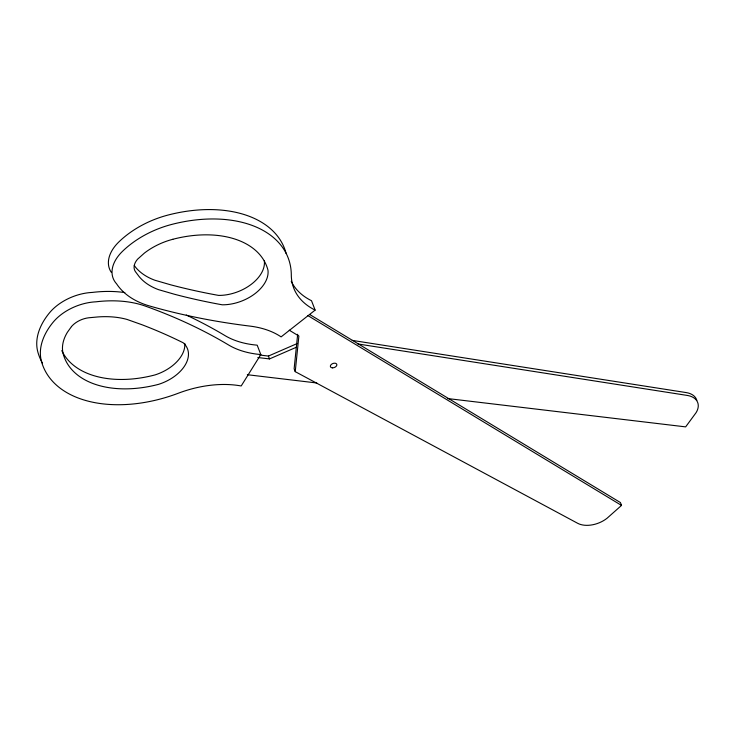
<?xml version="1.0" encoding="UTF-8"?>
<svg xmlns="http://www.w3.org/2000/svg" width="735" height="735" viewBox="0 0 735 735"><rect width="100%" height="100%" fill="white"/><g stroke="black" fill="none" stroke-linecap="round" stroke-linejoin="round"><path stroke-width="1.1" d="M297.666 334.278L294.129 368.786L295.231 371.653L577.664 523.292A22.142 13.965 -21.1 0 0 607 518.294L621.525 505.414L620.423 502.556L309.711 314.506M295.231 371.653L298.879 336.024L289.259 330.199M260.806 354.555L241.199 385.967A89.275 56.301 -21.1 0 0 178.348 393.216A117.646 74.198 -21.1 0 1 41.436 361.298A75.108 47.371 -21.1 0 1 53.122 322.233A41.757 26.331 -21.1 0 1 95.927 301.819A102.753 64.799 -21.1 0 1 145.512 306.155A706.73 445.713 -21.1 0 1 228.603 344.991A93.115 58.727 -21.1 0 0 260.806 354.555L257.186 345.165A93.115 58.727 -21.1 0 1 224.983 335.592A706.73 445.713 -21.1 0 0 186.286 315.03M315.131 310.106L281.101 336.887A93.115 58.727 -21.1 0 0 250.001 326.11A706.73 445.713 -21.1 0 1 149.637 306.008A102.753 64.799 -21.1 0 1 116.553 283.784A41.757 26.331 -21.1 0 1 122.341 251.48A75.108 47.371 -21.1 0 1 171.558 224.469A117.646 74.198 -21.1 0 1 291.308 275.009A89.275 56.301 -21.1 0 0 315.131 310.106L311.502 300.707A89.275 56.301 -21.1 0 1 291.235 281.303M259.914 355.051L268.404 356.062L297.409 343.456M257.838 357.532L269.506 358.919L296.444 347.214M247.355 374.712L316.803 382.981M447.716 398.563L685.645 426.879L696.073 412.684A22.142 13.965 -21.1 0 0 687.253 395.43L357.816 343.952M352.194 340.388L686.15 392.573A22.142 13.965 -21.1 0 1 696.844 400.41M307.873 315.581L621.525 505.414M134.303 265.537L135.562 267.237A79.803 50.329 -21.1 0 0 154.947 280.265L170.667 284.812A683.789 431.252 -21.1 0 0 218.607 295.406A36.245 22.858 -21.1 0 0 264.324 260.741M268.404 356.062L269.506 358.919M61.795 350.595A94.65 59.691 -21.1 0 0 155.103 374.896A36.245 22.858 -21.1 0 0 184.77 343.383M124.831 292.585A102.753 64.799 -21.1 0 0 92.298 292.42A41.757 26.331 -21.1 0 0 49.493 312.834A75.108 47.371 -21.1 0 0 37.816 351.9A117.646 74.198 -21.1 0 0 42.428 363.044M172.844 239.279A94.65 59.691 -21.1 0 1 267.963 270.131A36.245 22.858 -21.1 0 1 222.236 304.804A683.789 431.252 -21.1 0 1 174.296 294.211L158.567 289.663A79.803 50.329 -21.1 0 1 139.181 276.636L135.35 271.555A18.788 11.852 -21.1 0 1 137.564 259.207L144.372 253.106A52.056 32.836 -21.1 0 1 172.844 239.279M286.117 253.446A117.646 74.198 -21.1 0 0 167.929 215.079A75.108 47.371 -21.1 0 0 118.712 242.081A41.757 26.331 -21.1 0 0 111.233 272.235M71.451 326.616L67.409 332.266A52.056 32.836 -21.1 0 0 63.201 353.893A94.65 59.691 -21.1 0 0 158.732 384.295A36.245 22.858 -21.1 0 0 183.217 342.795A683.789 431.252 -21.1 0 0 142.112 324.787L127.109 319.459A79.803 50.329 -21.1 0 0 98.058 316.923L88.742 317.777A18.788 11.852 -21.1 0 0 72.379 325.577L71.451 326.616M332.477 367.849A3.381 2.131 -21.1 0 0 336.814 364.431A3.381 2.131 -21.1 0 0 331.531 364.257A3.381 2.131 -21.1 0 0 332.477 367.849"/></g></svg>
